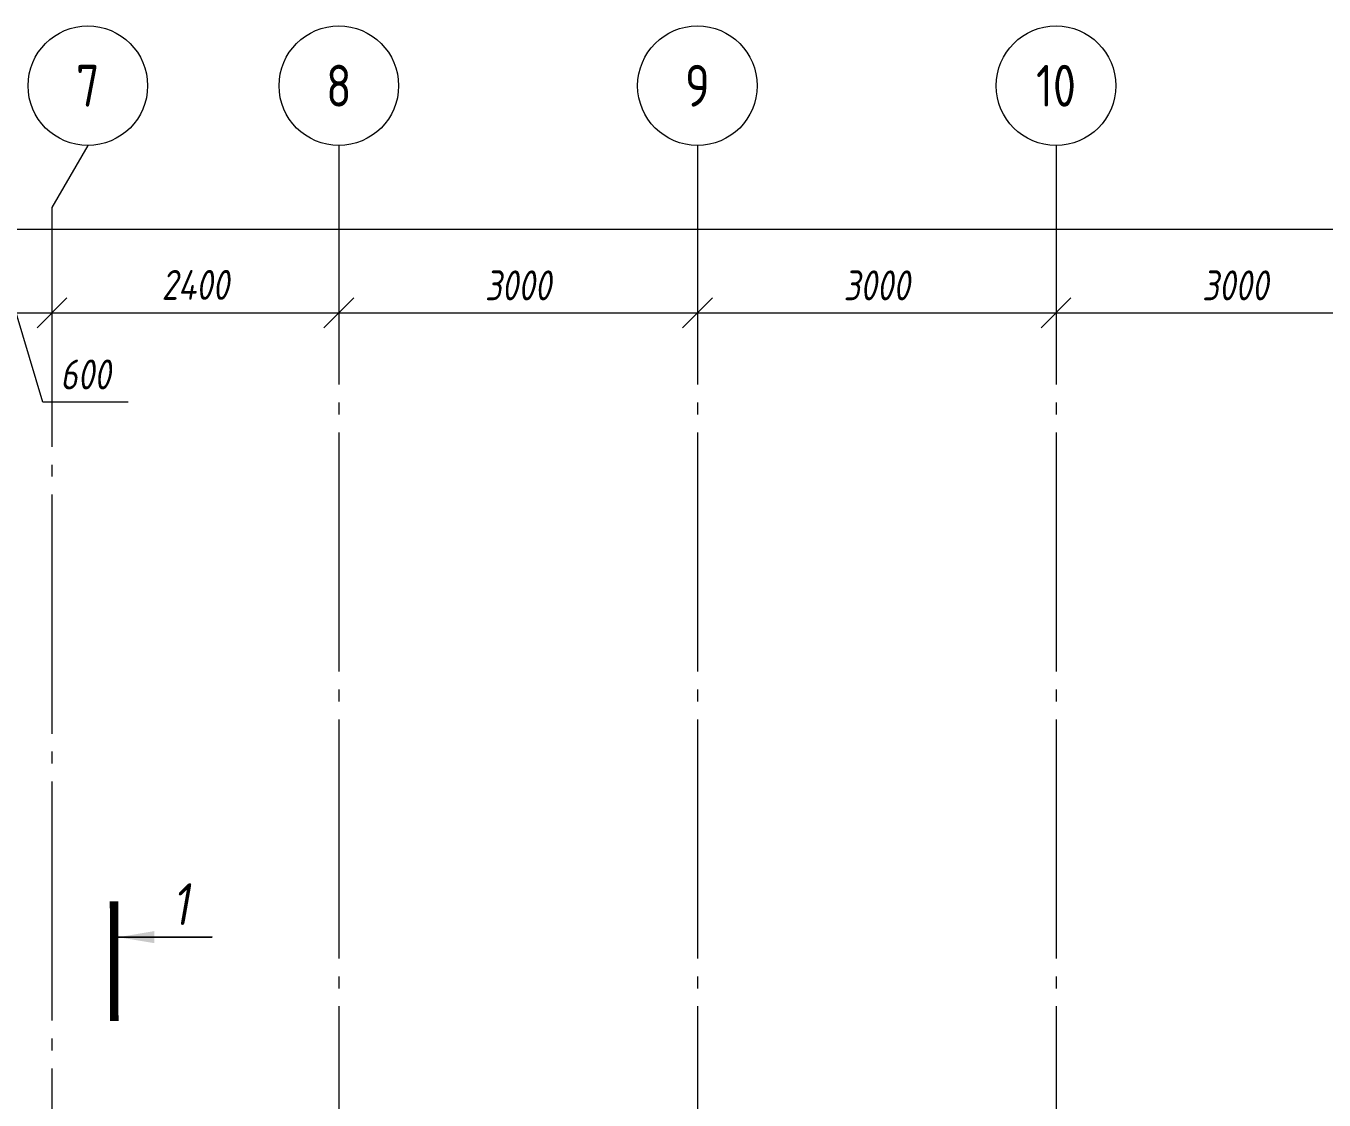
# Model space of a CAD drawing. Header units: millimetres. Extents: x -85420 to 1195317, y -69347 to 470418.
# Drawn here: x 451329 to 462189, y 72095 to 81079 of the extents above; entities that cross this region are included whole.
import ezdxf

# ---------------------------------------------------------------- set-up
doc = ezdxf.new("R2010")
doc.units = ezdxf.units.MM
for name, pattern in [('GOST2.303 6', [12, 8, -1.5, 1, -1.5]), ('ГОСТ 2.303 5', [24, 20, -1.5, 1, -1.5]), ('осевая', [50.8, 31.75, -6.35, 6.35, -6.35])]:
    doc.linetypes.add(name, pattern=pattern)
for name, color, linetype, lineweight in [('+АР_Осевые линии', 252, 'GOST2.303 6', 9), ('+АР_Размеры', 252, 'Continuous', 0), ('СПДС_СИМВОЛЫ', 7, 'Continuous', 25)]:
    doc.layers.add(name, color=color, linetype=linetype, lineweight=lineweight)
doc.layers.add('ОСИ', color=7, linetype='осевая', lineweight=13, true_color=0x999999)
doc.styles.add('GOST 2.304', font='CS_Gost2304.shx')
doc.styles.add('ГОСТ 2.304', font='CS_Gost2304.shx', dxfattribs={"oblique": 10})
doc.dimstyles.new('СПДС', dxfattribs={"dimscale": 100, "dimtxt": 2.5, "dimasz": 2.5, "dimexe": 2, "dimexo": 0.625, "dimgap": 1, "dimtad": 1, "dimdec": 0, "dimrnd": 5, "dimtxsty": 'ГОСТ 2.304', "dimblk": 'OBLIQUE', "dimblk1": 'OBLIQUE', "dimblk2": 'OBLIQUE', "dimcen": 2.5, "dimdle": 2, "dimadec": 0, "dimazin": 2, "dimtfac": 0.75, "dimtdec": 4, "dimtmove": 1, "dimatfit": 3, "dimfxl": 1, "dimtfill": 1, "dimtolj": 1, "dimarcsym": 1})

# ---------------------------------------------------------------- blocks, each defined once
blk = doc.blocks.new('Ось сетки - Диаметр 10 мм-1135821-0_Подвал _-2_700__Планировка')
at = {"layer": '+АР_Осевые линии', "linetype": 'Continuous'}
blk.add_circle((0, 0), 5, dxfattribs=at)
blk = doc.blocks.new('_Oblique')
at = {"color": 0, "linetype": 'ByBlock', "lineweight": -2}
blk.add_line((-0.5, -0.5), (0.5, 0.5), dxfattribs=at)
blk = doc.blocks.new('*D187')
at = {"layer": '+АР_Размеры', "color": 0, "lineweight": -2, "ltscale": 100, "transparency": 16777216}
for p, q in [((140, 64690), (140, 63853)), ((70940, 64690), (70940, 63853)), ((-60, 64053), (71140, 64053))]:
    blk.add_line(p, q, dxfattribs=at)
at = {"layer": 'Defpoints', "color": 0, "transparency": 16777216}
for p in [(140, 64753), (70940, 64753), (70940, 64053)]:
    blk.add_point(p, dxfattribs=at)
at = {"layer": '+АР_Размеры', "color": 0, "lineweight": -2, "transparency": 16777216, "xscale": 250, "yscale": 250, "zscale": 250, "rotation": 180}
blk.add_blockref('_Oblique', (140, 64053), dxfattribs=at)
at = {"layer": '+АР_Размеры', "color": 0, "lineweight": -2, "transparency": 16777216, "xscale": 250, "yscale": 250, "zscale": 250}
blk.add_blockref('_Oblique', (70940, 64053), dxfattribs=at)
at = {"layer": '+АР_Размеры', "color": 0, "ltscale": 100, "transparency": 16777216, "insert": (37040, 64278), "char_height": 250, "attachment_point": 5, "style": 'ГОСТ 2.304', "bg_fill": 3, "box_fill_scale": 1.1, "bg_fill_color": 256, "bg_fill_true_color": 13158600, "bg_fill_transparency": 0}
blk.add_mtext('\\A1;70800', dxfattribs=at)
blk = doc.blocks.new('*D193')
at = {"layer": '+АР_Размеры', "color": 0, "lineweight": -2, "ltscale": 100, "transparency": 16777216}
for p, q in [((20540, 64171), (20540, 63153)), ((21140, 64171), (21140, 63153)), ((20340, 63353), (21340, 63353)), ((21064, 62606), (20840, 63353)), ((21777, 62606), (21064, 62606))]:
    blk.add_line(p, q, dxfattribs=at)
at = {"layer": 'Defpoints', "color": 0, "transparency": 16777216}
for p in [(20540, 64233), (21140, 64233), (21140, 63353)]:
    blk.add_point(p, dxfattribs=at)
at = {"layer": '+АР_Размеры', "color": 0, "lineweight": -2, "transparency": 16777216, "xscale": 250, "yscale": 250, "zscale": 250, "rotation": 180}
blk.add_blockref('_Oblique', (20540, 63353), dxfattribs=at)
at = {"layer": '+АР_Размеры', "color": 0, "lineweight": -2, "transparency": 16777216, "xscale": 250, "yscale": 250, "zscale": 250}
blk.add_blockref('_Oblique', (21140, 63353), dxfattribs=at)
at = {"layer": '+АР_Размеры', "color": 0, "ltscale": 100, "transparency": 16777216, "insert": (21421, 62838), "char_height": 250, "attachment_point": 5, "style": 'ГОСТ 2.304', "bg_fill": 3, "box_fill_scale": 1.1, "bg_fill_color": 256, "bg_fill_true_color": 13158600, "bg_fill_transparency": 0}
blk.add_mtext('\\A1;600', dxfattribs=at)
blk = doc.blocks.new('*D194')
at = {"layer": '+АР_Размеры', "color": 0, "lineweight": -2, "ltscale": 100, "transparency": 16777216}
for p, q in [((23540, 64690), (23540, 63153)), ((21140, 64171), (21140, 63153)), ((20940, 63353), (23740, 63353))]:
    blk.add_line(p, q, dxfattribs=at)
at = {"layer": 'Defpoints', "color": 0, "transparency": 16777216}
for p in [(23540, 64753), (21140, 64233), (23540, 63353)]:
    blk.add_point(p, dxfattribs=at)
at = {"layer": '+АР_Размеры', "color": 0, "lineweight": -2, "transparency": 16777216, "xscale": 250, "yscale": 250, "zscale": 250, "rotation": 180}
blk.add_blockref('_Oblique', (21140, 63353), dxfattribs=at)
at = {"layer": '+АР_Размеры', "color": 0, "lineweight": -2, "transparency": 16777216, "xscale": 250, "yscale": 250, "zscale": 250}
blk.add_blockref('_Oblique', (23540, 63353), dxfattribs=at)
at = {"layer": '+АР_Размеры', "color": 0, "ltscale": 100, "transparency": 16777216, "insert": (22340, 63587), "char_height": 250, "attachment_point": 5, "style": 'ГОСТ 2.304', "bg_fill": 3, "box_fill_scale": 1.1, "bg_fill_color": 256, "bg_fill_true_color": 13158600, "bg_fill_transparency": 0}
blk.add_mtext('\\A1;2400', dxfattribs=at)
blk = doc.blocks.new('*D195')
at = {"layer": '+АР_Размеры', "color": 0, "lineweight": -2, "ltscale": 100, "transparency": 16777216}
for p, q in [((23540, 64690), (23540, 63153)), ((26540, 64690), (26540, 63153)), ((23340, 63353), (26740, 63353))]:
    blk.add_line(p, q, dxfattribs=at)
at = {"layer": 'Defpoints', "color": 0, "transparency": 16777216}
for p in [(23540, 64753), (26540, 64753), (26540, 63353)]:
    blk.add_point(p, dxfattribs=at)
at = {"layer": '+АР_Размеры', "color": 0, "lineweight": -2, "transparency": 16777216, "xscale": 250, "yscale": 250, "zscale": 250, "rotation": 180}
blk.add_blockref('_Oblique', (23540, 63353), dxfattribs=at)
at = {"layer": '+АР_Размеры', "color": 0, "lineweight": -2, "transparency": 16777216, "xscale": 250, "yscale": 250, "zscale": 250}
blk.add_blockref('_Oblique', (26540, 63353), dxfattribs=at)
at = {"layer": '+АР_Размеры', "color": 0, "ltscale": 100, "transparency": 16777216, "insert": (25040, 63583), "char_height": 250, "attachment_point": 5, "style": 'ГОСТ 2.304', "bg_fill": 3, "box_fill_scale": 1.1, "bg_fill_color": 256, "bg_fill_true_color": 13158600, "bg_fill_transparency": 0}
blk.add_mtext('\\A1;3000', dxfattribs=at)
blk = doc.blocks.new('*D196')
at = {"layer": '+АР_Размеры', "color": 0, "lineweight": -2, "ltscale": 100, "transparency": 16777216}
for p, q in [((26540, 64690), (26540, 63153)), ((29540, 64690), (29540, 63153)), ((26340, 63353), (29740, 63353))]:
    blk.add_line(p, q, dxfattribs=at)
at = {"layer": 'Defpoints', "color": 0, "transparency": 16777216}
for p in [(26540, 64753), (29540, 64753), (29540, 63353)]:
    blk.add_point(p, dxfattribs=at)
at = {"layer": '+АР_Размеры', "color": 0, "lineweight": -2, "transparency": 16777216, "xscale": 250, "yscale": 250, "zscale": 250, "rotation": 180}
blk.add_blockref('_Oblique', (26540, 63353), dxfattribs=at)
at = {"layer": '+АР_Размеры', "color": 0, "lineweight": -2, "transparency": 16777216, "xscale": 250, "yscale": 250, "zscale": 250}
blk.add_blockref('_Oblique', (29540, 63353), dxfattribs=at)
at = {"layer": '+АР_Размеры', "color": 0, "ltscale": 100, "transparency": 16777216, "insert": (28040, 63583), "char_height": 250, "attachment_point": 5, "style": 'ГОСТ 2.304', "bg_fill": 3, "box_fill_scale": 1.1, "bg_fill_color": 256, "bg_fill_true_color": 13158600, "bg_fill_transparency": 0}
blk.add_mtext('\\A1;3000', dxfattribs=at)
blk = doc.blocks.new('*D197')
at = {"layer": '+АР_Размеры', "color": 0, "lineweight": -2, "ltscale": 100, "transparency": 16777216}
for p, q in [((29540, 64690), (29540, 63153)), ((32540, 64690), (32540, 63153)), ((29340, 63353), (32740, 63353))]:
    blk.add_line(p, q, dxfattribs=at)
at = {"layer": 'Defpoints', "color": 0, "transparency": 16777216}
for p in [(29540, 64753), (32540, 64753), (32540, 63353)]:
    blk.add_point(p, dxfattribs=at)
at = {"layer": '+АР_Размеры', "color": 0, "lineweight": -2, "transparency": 16777216, "xscale": 250, "yscale": 250, "zscale": 250, "rotation": 180}
blk.add_blockref('_Oblique', (29540, 63353), dxfattribs=at)
at = {"layer": '+АР_Размеры', "color": 0, "lineweight": -2, "transparency": 16777216, "xscale": 250, "yscale": 250, "zscale": 250}
blk.add_blockref('_Oblique', (32540, 63353), dxfattribs=at)
at = {"layer": '+АР_Размеры', "color": 0, "ltscale": 100, "transparency": 16777216, "insert": (31040, 63583), "char_height": 250, "attachment_point": 5, "style": 'ГОСТ 2.304', "bg_fill": 3, "box_fill_scale": 1.1, "bg_fill_color": 256, "bg_fill_true_color": 13158600, "bg_fill_transparency": 0}
blk.add_mtext('\\A1;3000', dxfattribs=at)
blk = doc.blocks.new('A$C314F1C93')
at = {"layer": '+АР_Осевые линии', "linetype": 'ГОСТ 2.303 5', "lineweight": 0, "ltscale": 100}
for p, q in [((23540, 64752.7), (23540, -9752.2)), ((26540, 64752.7), (26540, -9752.2)), ((29540, 64752.7), (29540, -9752.2)), ((21140, 64233), (21140, -9232.6))]:
    blk.add_line(p, q, dxfattribs=at)
at = {"layer": '+АР_Размеры', "ltscale": 100}
blk.add_lwpolyline([(21440, 64752.7), (21140, 64233)], dxfattribs=at)
at = {"layer": '+АР_Осевые линии', "linetype": 'ГОСТ 2.303 5', "lineweight": 25, "ltscale": 100, "xscale": 100.0000000000002, "yscale": 100.0000000000002, "zscale": 100.0000000000002, "rotation": 90}
for p in [(21440, 65252.7), (23540, 65252.7), (26540, 65252.7), (29540, 65252.7)]:
    blk.add_blockref('Ось сетки - Диаметр 10 мм-1135821-0_Подвал _-2_700__Планировка', p, dxfattribs=at)
at = {"layer": '+АР_Осевые линии', "linetype": 'ГОСТ 2.303 5', "lineweight": 0, "ltscale": 100, "char_height": 350, "attachment_point": 5, "style": 'GOST 2.304'}
for s, insert in [('7', (21440, 65252.7)), ('8', (23540, 65252.7)), ('9', (26540, 65252.7)), ('10', (29540, 65252.7))]:
    blk.add_mtext(s, dxfattribs=dict(at, insert=insert))
at = {"layer": '+АР_Размеры', "ltscale": 100}
dim = blk.add_linear_dim(base=(70940, 64052.7), p1=(140, 64752.7), p2=(70940, 64752.7), dimstyle='СПДС', override={"dimscale": 100}, dxfattribs=at)
dim.commit()
dim.dimension.update_dxf_attribs({"geometry": '*D187', "text_midpoint": (37040, 64052.7), "dimtype": 160})
dim = blk.add_linear_dim(base=(21140, 63352.7), p1=(20540, 64233), p2=(21140, 64233), dimstyle='СПДС', override={"dimscale": 100}, dxfattribs=at)
dim.commit()
dim.dimension.update_dxf_attribs({"geometry": '*D193', "text_midpoint": (21164, 62838.2)})
dim = blk.add_linear_dim(base=(23540, 63352.7), p1=(21140, 64233), p2=(23540, 64752.7), dimstyle='СПДС', override={"dimscale": 100}, dxfattribs=at)
dim.commit()
dim.dimension.update_dxf_attribs({"geometry": '*D194', "text_midpoint": (22340, 63587.3)})
dim = blk.add_linear_dim(base=(26540, 63352.7), p1=(23540, 64752.7), p2=(26540, 64752.7), dimstyle='СПДС', override={"dimscale": 100}, dxfattribs=at)
dim.commit()
dim.dimension.update_dxf_attribs({"geometry": '*D195', "text_midpoint": (25040, 63582.8)})
dim = blk.add_linear_dim(base=(29540, 63352.7), p1=(26540, 64752.7), p2=(29540, 64752.7), dimstyle='СПДС', override={"dimscale": 100}, dxfattribs=at)
dim.commit()
dim.dimension.update_dxf_attribs({"geometry": '*D196', "text_midpoint": (28040, 63582.8)})
dim = blk.add_linear_dim(base=(32540, 63352.7), p1=(29540, 64752.7), p2=(32540, 64752.7), dimstyle='СПДС', override={"dimscale": 100}, dxfattribs=at)
dim.commit()
dim.dimension.update_dxf_attribs({"geometry": '*D197', "text_midpoint": (31040, 63582.8)})

msp = doc.modelspace()

# ---------------------------------------------------------------- block references
at = {"layer": 'ОСИ', "ltscale": 40}
msp.add_blockref('A$C314F1C93', (430406.4, 15326.4, 0), dxfattribs=at)

# ---------------------------------------------------------------- next in the draw order: linework, layer by layer
at = {"layer": 'СПДС_СИМВОЛЫ', "linetype": 'Continuous', "lineweight": 25, "ltscale": 100}
msp.add_line((452101.2, 73457.2), (452886, 73459.4), dxfattribs=at)
at = {"layer": 'СПДС_СИМВОЛЫ', "linetype": 'Continuous', "lineweight": 25, "ltscale": 100, "const_width": 70}
msp.add_lwpolyline([(452065.4, 73757.1), (452068.2, 72757.1)], dxfattribs=at)
at = {"layer": 'СПДС_СИМВОЛЫ', "linetype": 'Continuous', "lineweight": 25, "ltscale": 100}
msp.add_solid([(452101.2, 73457.2), (452401.5, 73508.3), (452401.8, 73407.8)], dxfattribs=at)

# ---------------------------------------------------------------- next in the draw order: texts
at = {"layer": 'СПДС_СИМВОЛЫ', "color": 7, "linetype": 'Continuous', "lineweight": 25, "ltscale": 100, "style": 'ГОСТ 2.304', "oblique": 10}
msp.add_text('1', height=350, dxfattribs=at).set_placement((452551.4, 73559))

doc.saveas('drawing.dxf')
